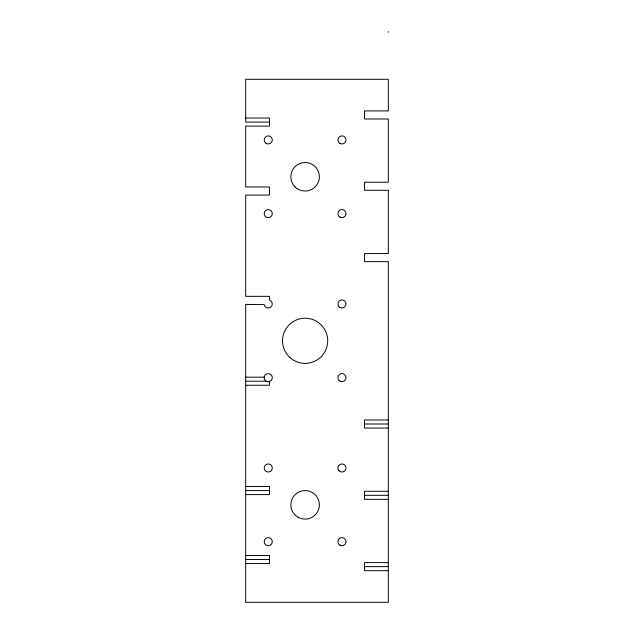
<?xml version="1.0" encoding="UTF-8"?>
<svg xmlns="http://www.w3.org/2000/svg" width="634" height="634" viewBox="0 0 634 634"><rect width="100%" height="100%" fill="white"/><g stroke="black" fill="none" stroke-linecap="round" stroke-linejoin="round"><path stroke-width="0.95" d="M245.683 118.043L269.45 118.043L269.45 126.126L245.683 126.126L245.683 186.982L269.45 186.982L269.45 195.066L245.683 195.066L245.683 296.34L269.45 296.34L269.68 300.167A4.042 4.042 0 0 1 270.837 307.07A4.042 4.042 0 0 1 264.283 304.613L245.683 304.423L245.683 602.3L388.317 602.3L388.317 261.636L364.55 261.636L364.55 253.552L388.317 253.552L388.317 190.311L364.55 190.311L364.55 182.227L388.317 182.227L388.317 118.994L364.55 118.994L364.55 110.91L388.317 110.91L388.317 79.29L245.683 79.29L245.683 122.085L269.45 122.085M245.683 377.167L264.275 377.167M245.683 381.208L266.438 381.208M245.683 385.25L269.45 385.25L269.45 381.208M388.317 419.962L364.55 419.962L364.55 428.045L388.317 428.045M364.55 424.003L388.317 424.003M245.683 486.524L269.45 486.524L269.45 494.607L245.683 494.607M245.683 490.565L269.45 490.565M388.317 491.279L364.55 491.279L364.55 499.362L388.317 499.362M364.55 495.32L388.317 495.32M245.683 555.463L269.45 555.463L269.45 563.547L245.683 563.547M245.683 559.505L269.45 559.505M388.317 562.596L364.55 562.596L364.55 570.679L388.317 570.679M364.55 566.637L388.317 566.637M388.317 31.7L388.317 32.279M264.426 376.374L264.227 377.412A4.042 4.042 0 0 0 266.042 381.026L268.031 381.676L270.084 381.256A4.042 4.042 0 0 0 270.908 374.583A4.042 4.042 0 0 0 264.426 376.374M297.98 517.186A14.265 14.265 0 0 0 319.377 504.83A14.265 14.265 0 0 0 297.98 492.475A14.265 14.265 0 0 0 297.98 517.186M295.024 186.848A14.265 14.265 0 0 0 318.894 180.452A14.265 14.265 0 0 0 301.419 162.986A14.265 14.265 0 0 0 295.024 186.848M289.897 357.489A22.586 22.586 0 0 0 327.176 345.625A22.586 22.586 0 0 0 298.265 319.274A22.586 22.586 0 0 0 289.897 357.489M339.943 545.177A4.042 4.042 0 0 0 346.005 541.682A4.042 4.042 0 0 0 339.943 538.179A4.042 4.042 0 0 0 339.943 545.177M339.103 470.84A4.042 4.042 0 0 0 345.863 469.025A4.042 4.042 0 0 0 340.918 464.08A4.042 4.042 0 0 0 339.103 470.84M339.103 380.503A4.042 4.042 0 0 0 345.863 378.688A4.042 4.042 0 0 0 340.918 373.743A4.042 4.042 0 0 0 339.103 380.503M339.943 307.45A4.042 4.042 0 0 0 346.005 303.948A4.042 4.042 0 0 0 339.943 300.453A4.042 4.042 0 0 0 339.943 307.45M339.943 217.113A4.042 4.042 0 0 0 346.005 213.61A4.042 4.042 0 0 0 339.943 210.108A4.042 4.042 0 0 0 339.943 217.113M339.943 143.411A4.042 4.042 0 0 0 346.005 139.916A4.042 4.042 0 0 0 339.943 136.413A4.042 4.042 0 0 0 339.943 143.411M265.511 544.638A4.042 4.042 0 0 0 272.2 542.585A4.042 4.042 0 0 0 267.08 537.814A4.042 4.042 0 0 0 265.511 544.638M266.248 471.482A4.042 4.042 0 0 0 272.303 467.979A4.042 4.042 0 0 0 266.248 464.484A4.042 4.042 0 0 0 266.248 471.482M265.567 216.622A4.042 4.042 0 0 0 272.216 214.443A4.042 4.042 0 0 0 267.009 209.767A4.042 4.042 0 0 0 265.567 216.622M265.749 143.078A4.042 4.042 0 0 0 272.263 140.51A4.042 4.042 0 0 0 266.787 136.151A4.042 4.042 0 0 0 265.749 143.078"/></g></svg>
